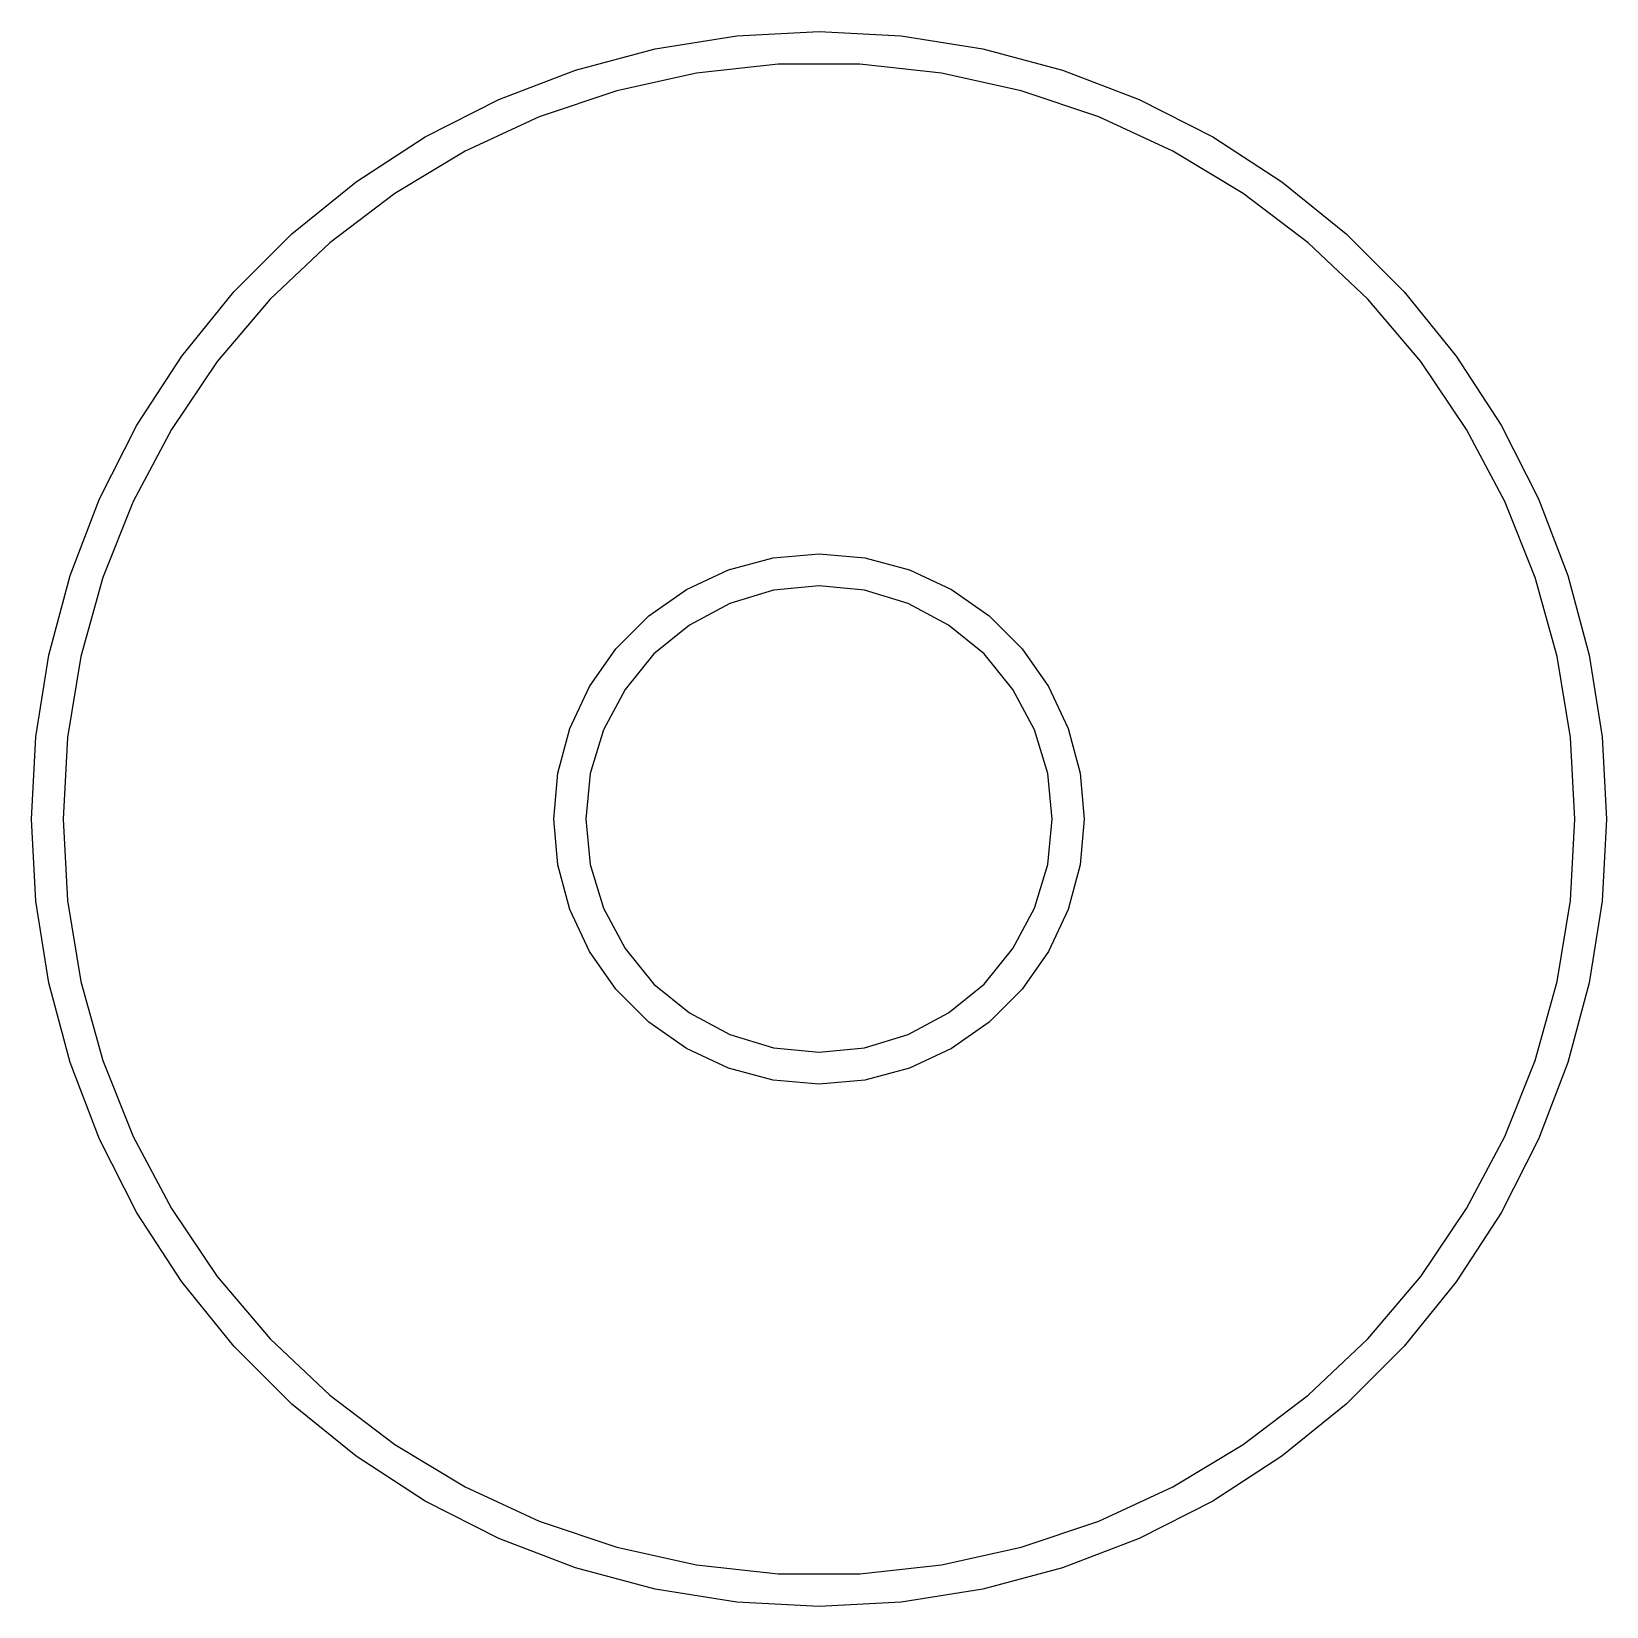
# Model space of a CAD drawing. Extents: x 50 to 256, y -115 to -27.
# Drawn here: x 170.14 to 177.33, y -114.85 to -107.65 of the extents above.
import ezdxf

# ---------------------------------------------------------------- set-up
doc = ezdxf.new("R2010")
doc.units = 0
doc.layers.add('BLACK', color=7, linetype='CONTINUOUS')

msp = doc.modelspace()

# ---------------------------------------------------------------- linework, layer by layer
at = {"layer": 'BLACK', "linetype": 'CONTINUOUS'}
for p, q in [((172.988, -107.733), (173.36, -107.674)), ((173.36, -107.674), (173.736, -107.654)), ((173.736, -107.654), (174.112, -107.674)), ((174.112, -107.674), (174.484, -107.733)), ((172.624, -107.83), (172.988, -107.733)), ((174.484, -107.733), (174.848, -107.83)), ((172.273, -107.965), (172.624, -107.83)), ((173.177, -107.844), (172.812, -107.925)), ((173.549, -107.804), (173.177, -107.844)), ((173.923, -107.804), (173.549, -107.804)), ((174.295, -107.844), (173.923, -107.804)), ((174.66, -107.925), (174.295, -107.844)), ((174.848, -107.83), (175.199, -107.965)), ((172.812, -107.925), (172.458, -108.044)), ((175.014, -108.044), (174.66, -107.925)), ((171.937, -108.136), (172.273, -107.965)), ((175.199, -107.965), (175.535, -108.136)), ((172.458, -108.044), (172.119, -108.201)), ((175.353, -108.201), (175.014, -108.044)), ((171.621, -108.341), (171.937, -108.136)), ((175.535, -108.136), (175.851, -108.341)), ((172.119, -108.201), (171.798, -108.394)), ((175.674, -108.394), (175.353, -108.201)), ((171.328, -108.578), (171.621, -108.341)), ((175.851, -108.341), (176.144, -108.578)), ((171.798, -108.394), (171.501, -108.62)), ((175.971, -108.62), (175.674, -108.394)), ((171.062, -108.844), (171.328, -108.578)), ((176.144, -108.578), (176.41, -108.844)), ((171.501, -108.62), (171.229, -108.877)), ((176.243, -108.877), (175.971, -108.62)), ((170.825, -109.137), (171.062, -108.844)), ((176.41, -108.844), (176.647, -109.137)), ((171.229, -108.877), (170.987, -109.162)), ((176.485, -109.162), (176.243, -108.877)), ((170.62, -109.453), (170.825, -109.137)), ((170.987, -109.162), (170.777, -109.472)), ((176.695, -109.472), (176.485, -109.162)), ((176.647, -109.137), (176.852, -109.453)), ((170.449, -109.789), (170.62, -109.453)), ((170.777, -109.472), (170.602, -109.802)), ((176.87, -109.802), (176.695, -109.472)), ((176.852, -109.453), (177.023, -109.789)), ((170.314, -110.14), (170.449, -109.789)), ((170.602, -109.802), (170.464, -110.149)), ((177.008, -110.149), (176.87, -109.802)), ((177.023, -109.789), (177.158, -110.14)), ((173.322, -110.114), (173.526, -110.059)), ((173.526, -110.059), (173.736, -110.041)), ((173.736, -110.041), (173.946, -110.059)), ((173.946, -110.059), (174.15, -110.114)), ((170.217, -110.504), (170.314, -110.14)), ((170.464, -110.149), (170.364, -110.51)), ((173.131, -110.203), (173.322, -110.114)), ((174.15, -110.114), (174.341, -110.203)), ((177.108, -110.51), (177.008, -110.149)), ((177.158, -110.14), (177.255, -110.504)), ((172.958, -110.324), (173.131, -110.203)), ((173.528, -110.206), (173.328, -110.267)), ((173.736, -110.186), (173.528, -110.206)), ((173.944, -110.206), (173.736, -110.186)), ((174.144, -110.267), (173.944, -110.206)), ((174.341, -110.203), (174.514, -110.324)), ((173.328, -110.267), (173.144, -110.366)), ((174.328, -110.366), (174.144, -110.267)), ((172.808, -110.474), (172.958, -110.324)), ((173.144, -110.366), (172.982, -110.498)), ((174.49, -110.498), (174.328, -110.366)), ((174.514, -110.324), (174.664, -110.474)), ((170.158, -110.876), (170.217, -110.504)), ((170.364, -110.51), (170.303, -110.879)), ((172.687, -110.647), (172.808, -110.474)), ((172.982, -110.498), (172.85, -110.66)), ((174.622, -110.66), (174.49, -110.498)), ((174.664, -110.474), (174.785, -110.647)), ((177.169, -110.879), (177.108, -110.51)), ((177.255, -110.504), (177.314, -110.876)), ((172.598, -110.838), (172.687, -110.647)), ((172.85, -110.66), (172.751, -110.844)), ((174.721, -110.844), (174.622, -110.66)), ((174.785, -110.647), (174.874, -110.838)), ((170.138, -111.252), (170.158, -110.876)), ((170.303, -110.879), (170.283, -111.252)), ((172.543, -111.042), (172.598, -110.838)), ((172.751, -110.844), (172.69, -111.044)), ((174.782, -111.044), (174.721, -110.844)), ((174.874, -110.838), (174.929, -111.042)), ((177.189, -111.252), (177.169, -110.879)), ((177.314, -110.876), (177.334, -111.252)), ((172.525, -111.252), (172.543, -111.042)), ((172.69, -111.044), (172.67, -111.252)), ((174.802, -111.252), (174.782, -111.044)), ((174.929, -111.042), (174.947, -111.252)), ((170.158, -111.628), (170.138, -111.252)), ((170.283, -111.252), (170.303, -111.625)), ((172.543, -111.462), (172.525, -111.252)), ((172.67, -111.252), (172.69, -111.46)), ((174.782, -111.46), (174.802, -111.252)), ((174.947, -111.252), (174.929, -111.462)), ((177.169, -111.625), (177.189, -111.252)), ((177.334, -111.252), (177.314, -111.628)), ((172.598, -111.666), (172.543, -111.462)), ((172.69, -111.46), (172.751, -111.66)), ((174.721, -111.66), (174.782, -111.46)), ((174.929, -111.462), (174.874, -111.666)), ((170.217, -112), (170.158, -111.628)), ((170.303, -111.625), (170.364, -111.994)), ((172.687, -111.857), (172.598, -111.666)), ((172.751, -111.66), (172.85, -111.844)), ((174.622, -111.844), (174.721, -111.66)), ((174.874, -111.666), (174.785, -111.857)), ((177.108, -111.994), (177.169, -111.625)), ((177.314, -111.628), (177.255, -112)), ((172.808, -112.03), (172.687, -111.857)), ((172.85, -111.844), (172.982, -112.006)), ((174.49, -112.006), (174.622, -111.844)), ((174.785, -111.857), (174.664, -112.03)), ((170.314, -112.364), (170.217, -112)), ((170.364, -111.994), (170.464, -112.355)), ((172.958, -112.18), (172.808, -112.03)), ((172.982, -112.006), (173.144, -112.138)), ((174.328, -112.138), (174.49, -112.006)), ((174.664, -112.03), (174.514, -112.18)), ((177.008, -112.355), (177.108, -111.994)), ((177.255, -112), (177.158, -112.364)), ((173.131, -112.301), (172.958, -112.18)), ((173.144, -112.138), (173.328, -112.237)), ((174.144, -112.237), (174.328, -112.138)), ((174.514, -112.18), (174.341, -112.301)), ((173.328, -112.237), (173.528, -112.298)), ((173.944, -112.298), (174.144, -112.237)), ((173.322, -112.39), (173.131, -112.301)), ((173.528, -112.298), (173.736, -112.318)), ((173.736, -112.318), (173.944, -112.298)), ((174.341, -112.301), (174.15, -112.39)), ((170.449, -112.715), (170.314, -112.364)), ((170.464, -112.355), (170.602, -112.702)), ((173.526, -112.445), (173.322, -112.39)), ((174.15, -112.39), (173.946, -112.445)), ((176.87, -112.702), (177.008, -112.355)), ((177.158, -112.364), (177.023, -112.715)), ((173.736, -112.463), (173.526, -112.445)), ((173.946, -112.445), (173.736, -112.463)), ((170.62, -113.051), (170.449, -112.715)), ((170.602, -112.702), (170.777, -113.032)), ((176.695, -113.032), (176.87, -112.702)), ((177.023, -112.715), (176.852, -113.051)), ((170.777, -113.032), (170.987, -113.342)), ((176.485, -113.342), (176.695, -113.032)), ((170.825, -113.367), (170.62, -113.051)), ((176.852, -113.051), (176.647, -113.367)), ((171.062, -113.66), (170.825, -113.367)), ((170.987, -113.342), (171.229, -113.627)), ((176.243, -113.627), (176.485, -113.342)), ((176.647, -113.367), (176.41, -113.66)), ((171.328, -113.926), (171.062, -113.66)), ((171.229, -113.627), (171.501, -113.884)), ((175.971, -113.884), (176.243, -113.627)), ((176.41, -113.66), (176.144, -113.926)), ((171.501, -113.884), (171.798, -114.11)), ((175.674, -114.11), (175.971, -113.884)), ((171.621, -114.163), (171.328, -113.926)), ((176.144, -113.926), (175.851, -114.163)), ((171.798, -114.11), (172.119, -114.303)), ((175.353, -114.303), (175.674, -114.11)), ((171.937, -114.368), (171.621, -114.163)), ((175.851, -114.163), (175.535, -114.368)), ((172.119, -114.303), (172.458, -114.46)), ((175.014, -114.46), (175.353, -114.303)), ((172.273, -114.539), (171.937, -114.368)), ((175.535, -114.368), (175.199, -114.539)), ((172.458, -114.46), (172.812, -114.579)), ((174.66, -114.579), (175.014, -114.46)), ((172.624, -114.674), (172.273, -114.539)), ((175.199, -114.539), (174.848, -114.674)), ((172.812, -114.579), (173.177, -114.66)), ((174.295, -114.66), (174.66, -114.579)), ((172.988, -114.771), (172.624, -114.674)), ((173.177, -114.66), (173.549, -114.7)), ((173.549, -114.7), (173.923, -114.7)), ((173.923, -114.7), (174.295, -114.66)), ((174.848, -114.674), (174.484, -114.771)), ((173.36, -114.83), (172.988, -114.771)), ((174.484, -114.771), (174.112, -114.83)), ((173.736, -114.85), (173.36, -114.83)), ((174.112, -114.83), (173.736, -114.85))]:
    msp.add_line(p, q, dxfattribs=at)

doc.saveas('drawing.dxf')
